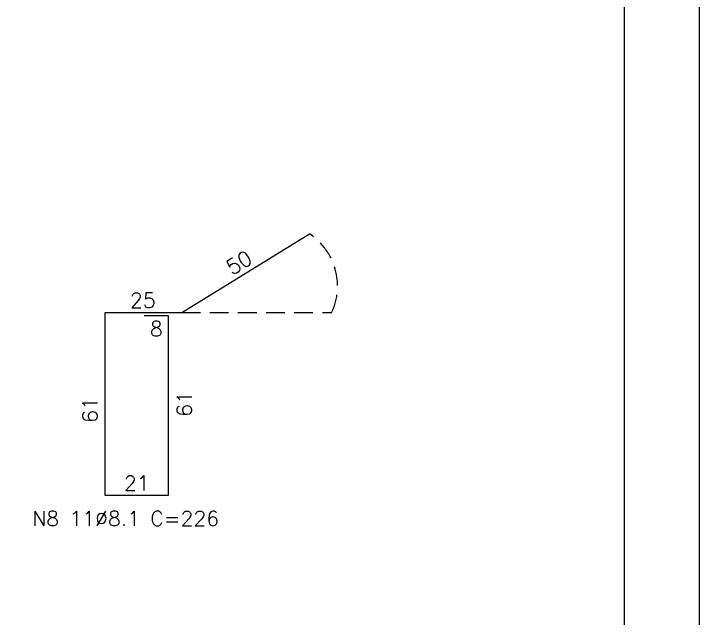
# Model space of a CAD drawing. Header units: centimetres. Extents: x 0 to 6700, y 10 to 1495.
# Drawn here: x 3942.8 to 4400, y 413 to 816.3 of the extents above; entities that cross this region are included whole.
import ezdxf

# ---------------------------------------------------------------- set-up
doc = ezdxf.new("R2010")
doc.units = ezdxf.units.CM
doc.header["$LTSCALE"] = 50
doc.header["$MEASUREMENT"] = 0
doc.header["$PDMODE"] = 67
doc.linetypes.add('HIDDEN', pattern=[0.375, 0.25, -0.125])
for name, color, linetype in [('COTAS-PRECON', 1, 'Continuous'), ('FORMATO-PRECON', 2, 'Continuous'), ('LINHA-01-PRECON', 1, 'Continuous'), ('LINHA-04-PRECON', 4, 'Continuous'), ('LINHA-PRECON-TRACEJADA', 1, 'HIDDEN'), ('X1', 2, 'Continuous')]:
    doc.layers.add(name, color=color, linetype=linetype)
doc.styles.add('PRECON-ROMANS', font='romans.shx')
doc.styles.get("Standard").update_dxf_attribs({"font": 'romans.shx'})
doc.dimstyles.new('ESC50-25', dxfattribs={"dimscale": 50, "dimtxt": 0.2, "dimasz": 0.1, "dimexe": 0.1, "dimexo": 0.1, "dimgap": 0.065, "dimtad": 1, "dimdec": 1, "dimlfac": 0.5, "dimzin": 12, "dimdsep": 46, "dimtxsty": 'Standard', "dimblk": 'ARCHTICK', "dimcen": 0.09, "dimdle": 0.1, "dimclrd": 256, "dimclre": 256, "dimclrt": 2, "dimaunit": 1, "dimazin": 0, "dimtfac": 1, "dimtdec": 1, "dimtix": 1, "dimtmove": 1, "dimatfit": 3, "dimfxl": 1, "dimtolj": 1, "dimtzin": 0, "dimlwd": -1, "dimlwe": -1, "dimarcsym": 0})

# ---------------------------------------------------------------- blocks, each defined once
blk = doc.blocks.new('A$C12EB5E76')
at = {"layer": 'FORMATO-PRECON'}
blk.add_lwpolyline([(-114.69, 1254.28), (-114.69, 4224.28), (4085.31, 4224.28), (4085.31, 1254.28)], close=True, dxfattribs=at)
at = {"layer": 'FORMATO-PRECON', "color": 6}
blk.add_lwpolyline([(135.31, 1354.28), (135.31, 4124.28), (3985.31, 4124.28), (3985.31, 1354.28)], close=True, dxfattribs=at)
blk = doc.blocks.new('*D26')
at = {"layer": 'Defpoints', "color": 0, "transparency": 16777216}
for p in [(4139.96, 669.51), (4054.87, 616.95), (4054.87, 616.95)]:
    blk.add_point(p, dxfattribs=at)
at = {"layer": 'LINHA-01-PRECON', "color": 2, "transparency": 16777216, "insert": (4093.08, 650.25), "char_height": 10, "attachment_point": 5, "rotation": 31.7058}
blk.add_mtext('\\A1;50', dxfattribs=at)
blk = doc.blocks.new('_ArchTick')
at = {"color": 0, "linetype": 'ByBlock', "const_width": 0.15}
blk.add_lwpolyline([(-0.5, -0.5), (0.5, 0.5)], dxfattribs=at)
blk = doc.blocks.new('*D27')
at = {"layer": 'Defpoints', "color": 0, "transparency": 16777216}
for p in [(4003.87, 616.95), (4003.87, 616.95), (4053.87, 616.95)]:
    blk.add_point(p, dxfattribs=at)
at = {"layer": 'LINHA-01-PRECON', "color": 2, "transparency": 16777216, "insert": (4028.87, 625.2), "char_height": 10, "attachment_point": 5}
blk.add_mtext('\\A1;25', dxfattribs=at)
blk = doc.blocks.new('*D28')
at = {"layer": 'Defpoints', "color": 0, "transparency": 16777216}
for p in [(4003.87, 616.95), (4003.87, 494.95), (4003.87, 494.95)]:
    blk.add_point(p, dxfattribs=at)
at = {"layer": 'LINHA-01-PRECON', "color": 2, "transparency": 16777216, "insert": (3993.62, 551.95), "char_height": 10, "attachment_point": 5, "rotation": 90}
blk.add_mtext('\\A1;61', dxfattribs=at)
blk = doc.blocks.new('*D29')
at = {"layer": 'Defpoints', "color": 0, "transparency": 16777216}
for p in [(4003.87, 494.95), (4045.87, 494.95), (4045.87, 494.95)]:
    blk.add_point(p, dxfattribs=at)
at = {"layer": 'LINHA-01-PRECON', "color": 2, "transparency": 16777216, "insert": (4024.87, 503.2), "char_height": 10, "attachment_point": 5}
blk.add_mtext('\\A1;21', dxfattribs=at)
blk = doc.blocks.new('*D30')
at = {"layer": 'Defpoints', "color": 0, "transparency": 16777216}
for p in [(4045.87, 616.95), (4045.87, 616.95), (4045.87, 494.95)]:
    blk.add_point(p, dxfattribs=at)
at = {"layer": 'LINHA-01-PRECON', "color": 2, "transparency": 16777216, "insert": (4056.63, 555.95), "char_height": 10, "attachment_point": 5, "rotation": 90}
blk.add_mtext('\\A1;61', dxfattribs=at)
blk = doc.blocks.new('*D31')
at = {"layer": 'Defpoints', "color": 0, "transparency": 16777216}
for p in [(4029.87, 614.95), (4029.87, 614.95), (4045.87, 614.95)]:
    blk.add_point(p, dxfattribs=at)
at = {"layer": 'LINHA-01-PRECON', "color": 2, "transparency": 16777216, "insert": (4037.87, 606.2), "char_height": 10, "attachment_point": 5}
blk.add_mtext('\\A1;8', dxfattribs=at)

msp = doc.modelspace()

# ---------------------------------------------------------------- linework, layer by layer
at = {"layer": 'LINHA-04-PRECON'}
msp.add_lwpolyline([(4029.872, 614.948), (4045.872, 614.948), (4045.872, 494.948), (4003.872, 494.948), (4003.872, 616.948), (4054.872, 616.948), (4139.957, 669.51)], dxfattribs=at)
at = {"layer": 'LINHA-PRECON-TRACEJADA'}
msp.add_line((4054.872, 616.948), (4154.872, 616.948), dxfattribs=at)
msp.add_arc((4116.954, 634.586), 41.819, 335.05393, 56.62845, dxfattribs=at)

# ---------------------------------------------------------------- block references
at = {"layer": 'COTAS-PRECON', "xscale": 0.5000000000000071, "yscale": 0.5000000000000071, "zscale": 0.5000000000000071}
msp.add_blockref('A$C12EB5E76', (2357.345, -617.411), dxfattribs=at)

# ---------------------------------------------------------------- texts
at = {"layer": 'X1', "style": 'PRECON-ROMANS'}
msp.add_text('N8 11%%C8.1 C=226', height=10, dxfattribs=at).set_placement((3955.06, 474.599))

# ---------------------------------------------------------------- dimensions: what is measured, and where the dimension line sits
at = {"layer": 'LINHA-01-PRECON'}
for p1, p2, override, picture, middle in [((4139.957, 669.51), (4054.872, 616.948), {"dimse1": 1, "dimse2": 1, "dimsd1": 1, "dimsd2": 1}, '*D26', (4093.079, 650.248)), ((4053.872, 616.948), (4003.872, 616.948), {"dimse1": 1, "dimse2": 1, "dimsd1": 1, "dimsd2": 1, "dimtmove": 2}, '*D27', (4028.872, 625.198)), ((4003.872, 494.948), (4045.872, 494.948), {"dimse1": 1, "dimse2": 1, "dimsd1": 1, "dimsd2": 1, "dimtmove": 2}, '*D29', (4024.872, 503.198))]:
    dim = msp.add_aligned_dim(p1=p1, p2=p2, distance=0, dimstyle='ESC50-25', override=override, dxfattribs=at)
    dim.commit()
    dim.dimension.update_dxf_attribs({"geometry": picture, "text_midpoint": middle})
for base, p1, p2, angle, picture, middle in [((4003.872, 494.948), (4003.872, 616.948), (4003.872, 494.948), 270, '*D28', (3993.622, 551.948)), ((4029.872, 614.948), (4045.872, 614.948), (4029.872, 614.948), 180, '*D31', (4037.872, 606.198)), ((4045.872, 616.948), (4045.872, 494.948), (4045.872, 616.948), 90, '*D30', (4056.631, 555.948))]:
    dim = msp.add_linear_dim(base=base, p1=p1, p2=p2, angle=angle, dimstyle='ESC50-25', override={"dimse1": 1, "dimse2": 1, "dimsd1": 1, "dimsd2": 1, "dimtmove": 2}, dxfattribs=at)
    dim.commit()
    dim.dimension.update_dxf_attribs({"geometry": picture, "text_midpoint": middle, "dimtype": 161})

doc.saveas('drawing.dxf')
